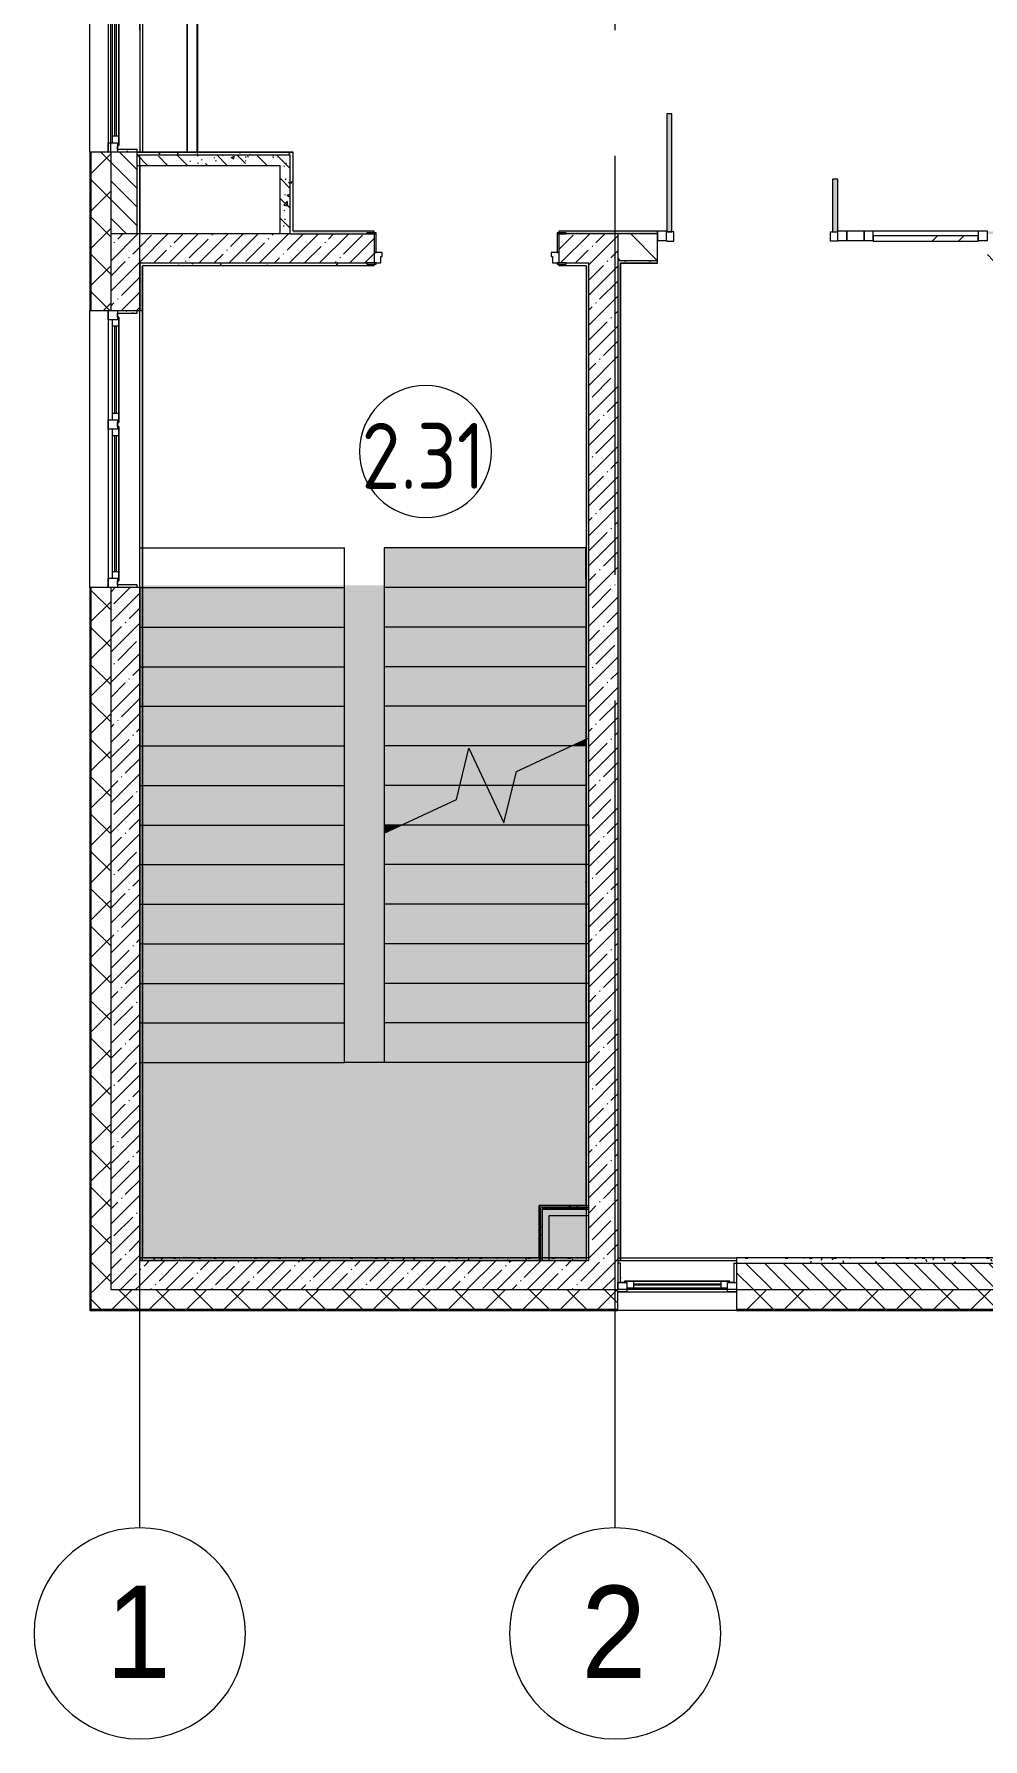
# Model space of a CAD drawing. Header units: millimetres. Extents: x -625 to 415037, y -3642 to 102118.
# Drawn here: x 148082 to 155267, y 71033 to 83954 of the extents above; entities that cross this region are included whole.
import ezdxf

# ---------------------------------------------------------------- set-up
doc = ezdxf.new("R2010")
doc.units = ezdxf.units.MM
doc.linetypes.add('Осевая', pattern=[6350, 1270, -952.5, 3175, -952.5])
for name, color, linetype, lineweight in [('A-AREA-IDEN', 7, 'Continuous', 9), ('A-DETL-GENF', 7, 'Continuous', 9), ('A-GLAZ', 7, 'Continuous', 9), ('A-GLAZ-1', 7, 'Continuous', 5), ('A-GLAZ-CURT', 7, 'Continuous', 9), ('A-GLAZ-CURT-1', 7, 'Continuous', 5), ('A-GLAZ-CURT-2', 7, 'Continuous', 20), ('A-GLAZ-CWMG', 7, 'Continuous', 9), ('A-GLAZ-CWMG-1', 7, 'Continuous', 20), ('A-WALL', 7, 'Continuous', 5), ('I-WALL', 7, 'Continuous', 5), ('S-STRS', 7, 'Continuous', 9), ('S-STRS-MBND', 7, 'Continuous', 9), ('Оси', 7, 'Continuous', 9), ('Оси-1', 7, 'Continuous', 20), ('Оси-2', 7, 'Осевая', 9)]:
    doc.layers.add(name, color=color, linetype=linetype, lineweight=lineweight)
doc.layers.add('A-AREA-PATT-2', color=7, linetype='Continuous', lineweight=5, true_color=0xcde0ef, transparency=1)
doc.layers.add('A-FLOR-PATT-1', color=7, linetype='Continuous', lineweight=9, true_color=0xeef6ff, transparency=0.5)
for name, color, linetype, lineweight, true_color in [('A-DOOR-1', 7, 'Continuous', 5, 0xc0c0c0), ('A-DOOR-FRAM-1', 7, 'Continuous', 5, 0xc0c0c0), ('A-WALL-1', 9, 'Continuous', 5, 0x808080), ('A-WALL-FNSH-1', 9, 'Continuous', 5, 0x808080), ('S-STRS-1', 7, 'Continuous', 9, 0xeef6ff)]:
    doc.layers.add(name, color=color, linetype=linetype, lineweight=lineweight, true_color=true_color)
doc.layers.get('A-DOOR-1').off()
doc.styles.add('Arial', font='arial.ttf', dxfattribs={"width": 0.9, "height": 700})
doc.styles.add('GOST Common', font='', dxfattribs={"width": 0.9, "height": 500})
doc.styles.get('GOST Common').set_extended_font_data('GOST Common')
pattern_1 = [(45, (148772.12, 0), (-141.42136, 141.42136), []), (135, (148772.12, 0), (-141.42136, -141.42136), [])]
pattern_2 = [(135, (148772.12, 0), (-70.7107, -70.7107), [])]
pattern_3 = [(45, (148772.12, 0), (-114.0493, 114.0493), []), (45, (148886.17, 0), (-114.0493, 114.0493), [201.612, -40.322, 6.706, -33.617])]
pattern_4 = [(135, (148772.12, 0), (-150.8683, -150.8683), [213.36, -35.56, 7.112, -35.56]), (135, (148772.12, 150.77), (-150.8683, -150.8683), []), (50, (148772.12, 0), (255.0577, -22.3145), [26.67, -293.37]), (355, (148772.12, 0), (-49.3404, 267.479), [21.336, -234.696]), (100.451, (148793.38, -1.86), (205.7195, 245.1636), [22.666, -249.326]), (46.184, (148772.12, 71.12), (379.511, -58.86), [40.005, -440.055]), (96.636, (148803.75, 66.2), (332.363, 346.399), [33.999, -373.989]), (351.184, (148772.12, 71.12), (332.367, 346.395), [32.004, -352.044]), (21, (148807.68, 53.34), (212.26, -143.171), [26.67, -293.37]), (326, (148807.68, 53.34), (86.522, 257.863), [21.336, -234.696]), (71.451, (148825.37, 41.4), (298.784, 114.69), [22.666, -249.326]), (37.5, (148772.12, 0), (4.3238, 118.3775), [6.706, -225.146, 6.706, -231.546, -235.585]), (37.5, (148772.12, 0), (4.3238, 118.3775), [-470.103, 6.706, -228.879]), (7.5, (148772.12, 0), (93.5476, 140.2533), [6.706, -129.134, 6.706, -219.812, -89.789]), (7.5, (148772.12, 0), (93.5476, 140.2533), [-362.356, 6.706, -83.083]), (327.5, (148692.82, 0), (189.8273, -8.0202), [6.706, -82.194, 6.706, -270.662, -368.046]), (327.5, (148692.82, 0), (189.8273, -8.0202), [-366.268, 6.706, -361.34]), (317.5, (148657.26, 0), (207.381, 35.5976), [6.706, -108.864, 6.706, -177.495, -261.366]), (317.5, (148657.26, 0), (207.381, 35.5976), [-299.771, 6.706, -254.66])]
pattern_5 = [(0, (148772.123, 0), (243.84, 60.96), [20.117, -162.763, 20.117, -162.763, -975.36]), (0, (148772.123, 0), (243.84, 60.96), [-365.76, 20.117, -345.643, 20.117, -162.763, -426.72]), (0, (148772.123, 0), (243.84, 60.96), [-914.4, 20.117, -101.803, 20.117, -284.683]), (120, (148863.563, 30.48), (-174.71291, 180.69163), [20.117, -162.763, 20.117, -162.763, -975.36]), (120, (148863.563, 30.48), (-174.71291, 180.69163), [-365.76, 20.117, -345.643, 20.117, -162.763, -426.72]), (120, (148863.563, 30.48), (-174.71291, 180.69163), [-914.4, 20.117, -101.803, 20.117, -284.683]), (240, (148894.043, 152.4), (-69.12709, -241.65163), [20.117, -162.763, 20.117, -162.763, -975.36]), (240, (148894.043, 152.4), (-69.12709, -241.65163), [-365.76, 20.117, -345.643, 20.117, -162.763, -426.72]), (240, (148894.043, 152.4), (-69.12709, -241.65163), [-914.4, 20.117, -101.803, 20.117, -284.683])]
pattern_6 = [(45, (148772.12, 0), (-212.132, 212.132), []), (135, (148772.12, 0), (-212.132, -212.132), [])]

# ---------------------------------------------------------------- blocks, each defined once
blk = doc.blocks.new('120_Окно_СКБ_1Ст - 120_Окно_СКБ_1Ст 900х2500_h_-22445987-Объем проектирования 2 этажа')
at = {"layer": 'A-GLAZ'}
for p, q in [((-450, -127), (-450, -57)), ((-450, -57), (-380, -57)), ((-380, -127), (-450, -127)), ((-380, -127), (-400, -127)), ((-400, -127), (-400, -137)), ((-380, -57), (-380, -127)), ((380, -87), (-380, -87)), ((-380, -87), (-380, -127)), ((-330, -137), (-330, -87)), ((330, -137), (330, -87)), ((380, -127), (380, -57)), ((380, -57), (450, -57)), ((380, -127), (380, -87)), ((450, -127), (380, -127)), ((400, -127), (380, -127)), ((400, -137), (400, -127)), ((450, -57), (450, -127)), ((-400, -137), (400, -137)), ((400, -137), (-400, -137))]:
    blk.add_line(p, q, dxfattribs=at)
at = {"layer": 'A-GLAZ-1'}
for p, q in [((450, -57), (-450, -57)), ((-430, -127), (-400, -127)), ((-330, -107), (330, -107)), ((330, -117), (-330, -117)), ((400, -127), (430, -127))]:
    blk.add_line(p, q, dxfattribs=at)
blk = doc.blocks.new('110_Дверь_СКБ_2Ст - Д-1 Лестничная клетка EIS60-24280000-Объем проектирования 2 этажа')
at = {"layer": 'A-DOOR-FRAM-1'}
for p, q in [((-672, 118), (-742, 118)), ((-742, 118), (-742, 110)), ((-742, 110), (-672, 110)), ((-638, 110), (-688, 110)), ((-688, 110), (-688, 30)), ((-688, 30), (-628, 30)), ((-672, 30), (-688, 30)), ((-688, 30), (-688, -110)), ((-672, 110), (-672, 118)), ((-672, -110), (-672, 30)), ((-638, 60), (-638, 110)), ((-628, 60), (-638, 60)), ((-628, 30), (-628, 60)), ((662, 60), (652, 60)), ((652, 60), (652, 30)), ((652, 30), (712, 30)), ((662, 110), (662, 60)), ((712, 110), (662, 110)), ((768, 118), (698, 118)), ((698, 118), (698, 110)), ((698, 110), (768, 110)), ((712, 30), (698, 30)), ((698, 30), (698, -110)), ((712, 30), (712, 110)), ((712, -110), (712, 30)), ((768, 110), (768, 118)), ((-672, -110), (-742, -110)), ((-742, -110), (-742, -118)), ((-742, -118), (-672, -118)), ((-688, -110), (-672, -110)), ((-672, -118), (-672, -110)), ((698, -110), (712, -110)), ((768, -110), (698, -110)), ((698, -110), (698, -118)), ((698, -118), (768, -118)), ((768, -118), (768, -110))]:
    blk.add_line(p, q, dxfattribs=at)
blk = doc.blocks.new('120_Окно_СКБ_2Ст - 120_Окно_СКБ_2Ст 2100х2500 _мал створка справа_-22445857-Объем проектирования 2 этажа')
at = {"layer": 'A-GLAZ'}
for p, q in [((-1050, -127), (-1050, -57)), ((-1050, -57), (-980, -57)), ((-980, -127), (-1050, -127)), ((-980, -127), (-1000, -127)), ((-1000, -127), (-1000, -137)), ((-980, -57), (-980, -127)), ((150, -87), (-980, -87)), ((-980, -87), (-980, -127)), ((-930, -137), (-930, -87)), ((100, -137), (100, -87)), ((150, -127), (150, -57)), ((150, -57), (220, -57)), ((150, -127), (150, -87)), ((220, -127), (150, -127)), ((170, -127), (150, -127)), ((170, -137), (170, -127)), ((220, -127), (200, -127)), ((200, -127), (200, -137)), ((220, -57), (220, -127)), ((980, -87), (220, -87)), ((220, -87), (220, -127)), ((270, -137), (270, -87)), ((930, -137), (930, -87)), ((980, -127), (980, -57)), ((980, -57), (1050, -57)), ((980, -127), (980, -87)), ((1050, -127), (980, -127)), ((1000, -127), (980, -127)), ((1000, -137), (1000, -127)), ((1050, -57), (1050, -127)), ((-1000, -137), (170, -137)), ((170, -137), (-1000, -137)), ((200, -137), (1000, -137)), ((1000, -137), (200, -137))]:
    blk.add_line(p, q, dxfattribs=at)
at = {"layer": 'A-GLAZ-1'}
for p, q in [((1050, -57), (-1050, -57)), ((-1030, -127), (-1000, -127)), ((-930, -107), (100, -107)), ((100, -117), (-930, -117)), ((170, -127), (200, -127)), ((270, -107), (930, -107)), ((930, -117), (270, -117)), ((1000, -127), (1030, -127))]:
    blk.add_line(p, q, dxfattribs=at)
blk = doc.blocks.new('120_Окно_СКБ_2Ст - 120_Окно_СКБ_2Ст 2100х2400 _мал створка справа_-22446225-Объем проектирования 2 этажа')
at = {"layer": 'A-GLAZ'}
for p, q in [((-1050, -127), (-1050, -57)), ((-1050, -57), (-980, -57)), ((-980, -127), (-1050, -127)), ((-980, -127), (-1000, -127)), ((-1000, -127), (-1000, -137)), ((-980, -57), (-980, -127)), ((150, -87), (-980, -87)), ((-980, -87), (-980, -127)), ((-930, -137), (-930, -87)), ((100, -137), (100, -87)), ((150, -127), (150, -57)), ((150, -57), (220, -57)), ((150, -127), (150, -87)), ((220, -127), (150, -127)), ((170, -127), (150, -127)), ((170, -137), (170, -127)), ((220, -127), (200, -127)), ((200, -127), (200, -137)), ((220, -57), (220, -127)), ((980, -87), (220, -87)), ((220, -87), (220, -127)), ((270, -137), (270, -87)), ((930, -137), (930, -87)), ((980, -127), (980, -57)), ((980, -57), (1050, -57)), ((980, -127), (980, -87)), ((1050, -127), (980, -127)), ((1000, -127), (980, -127)), ((1000, -137), (1000, -127)), ((1050, -57), (1050, -127)), ((-1000, -137), (170, -137)), ((170, -137), (-1000, -137)), ((200, -137), (1000, -137)), ((1000, -137), (200, -137))]:
    blk.add_line(p, q, dxfattribs=at)
at = {"layer": 'A-GLAZ-1'}
for p, q in [((1050, -57), (-1050, -57)), ((-1030, -127), (-1000, -127)), ((-930, -107), (100, -107)), ((100, -117), (-930, -117)), ((170, -127), (200, -127)), ((270, -107), (930, -107)), ((930, -117), (270, -117)), ((1000, -127), (1030, -127))]:
    blk.add_line(p, q, dxfattribs=at)
blk = doc.blocks.new('Прямоугольный импост - 50 x 70 мм-31700031-Объем проектирования 2 этажа')
at = {"layer": 'A-GLAZ-CWMG-1'}
for p, q in [((-70, 35), (0, 35)), ((-70, -35), (-70, 35)), ((0, 35), (0, -35)), ((0, -35), (-70, -35))]:
    blk.add_line(p, q, dxfattribs=at)
blk = doc.blocks.new('Дверь_Витражная_остекление_ - ДВН_ДАО_Главный вход_1200 в свету-31742133-Объем проектирования 2 этажа')
at = {"layer": 'A-DETL-GENF'}
for p, q in [((-607.5, 925), (-647.5, 925)), ((-647.5, 925), (-647.5, 35)), ((-607.5, 30), (-607.5, 925)), ((647.5, 430), (607.5, 430)), ((607.5, 430), (607.5, 30)), ((647.5, 35), (647.5, 430)), ((-647.5, 30), (-607.5, 30)), ((-592.5, 30), (-647.5, 30)), ((-592.5, -40), (-592.5, 30)), ((592.5, -40), (592.5, 30)), ((592.5, 30), (647.5, 30)), ((607.5, 30), (647.5, 30)), ((-647.5, -35), (-647.5, -40)), ((-647.5, -40), (-592.5, -40)), ((647.5, -40), (592.5, -40)), ((647.5, -35), (647.5, -40))]:
    blk.add_line(p, q, dxfattribs=at)
blk = doc.blocks.new('Системная панель - Стемалит - 40мм-32257327-Объем проектирования 2 этажа')
at = {"layer": 'A-GLAZ-CURT-2'}
for p, q in [((65, 35), (-65, 35)), ((-65, 35), (-65, -35)), ((65, -35), (65, 35)), ((-65, -35), (65, -35))]:
    blk.add_line(p, q, dxfattribs=at)
blk = doc.blocks.new('Прямоугольный импост - 50 x 70 мм-31687886-Объем проектирования 2 этажа')
at = {"layer": 'A-GLAZ-CWMG-1'}
for p, q in [((-35, 35), (35, 35)), ((-35, -35), (-35, 35)), ((35, 35), (35, -35)), ((35, -35), (-35, -35))]:
    blk.add_line(p, q, dxfattribs=at)
blk = doc.blocks.new('Прямоугольный импост - 50 x 70 мм-31701779-Объем проектирования 2 этажа')
at = {"layer": 'A-GLAZ-CWMG-1'}
for p, q in [((0, 35), (-70, 35)), ((-70, 35), (-70, -35)), ((0, -35), (0, 35)), ((-70, -35), (0, -35))]:
    blk.add_line(p, q, dxfattribs=at)
blk = doc.blocks.new('Системная панель - Стекло - 40мм-32257331-Объем проектирования 2 этажа')
at = {"layer": 'A-GLAZ-CURT-1'}
h = blk.add_hatch(dxfattribs=at)
h.set_pattern_fill('FP_216', color=256, style=0, pattern_type=2)
h.set_pattern_definition([(45, (-6262.5, -7685), (-565.685, 565.685), [400, -1200]), (45, (-6662.5, -7885), (-565.685, 565.685), [1200, -400]), (45, (-5862.5, -8085), (-565.685, 565.685), [400, -1200])])
h.paths.add_polyline_path([(-397.5, -40), (397.5, -40), (397.5, 0), (-397.5, 0), (-397.5, -35)])
at = {"layer": 'A-GLAZ-CURT-2'}
for p, q in [((397.5, 0), (-397.5, 0)), ((-397.5, 0), (-397.5, -40)), ((397.5, -40), (397.5, 0)), ((-397.5, -40), (397.5, -40))]:
    blk.add_line(p, q, dxfattribs=at)
blk = doc.blocks.new('Прямоугольный импост - 50 x 70 мм-31702100-Объем проектирования 2 этажа')
at = {"layer": 'A-GLAZ-CWMG-1'}
for p, q in [((-35, 35), (35, 35)), ((-35, -35), (-35, 35)), ((35, 35), (35, -35)), ((35, -35), (-35, -35))]:
    blk.add_line(p, q, dxfattribs=at)
blk = doc.blocks.new('Прямоугольный импост - 50 x 70 мм-31720914-Объем проектирования 2 этажа')
at = {"layer": 'A-GLAZ-CWMG'}
blk.add_line((6460, 7920), (5665, 7920), dxfattribs=at)
blk = doc.blocks.new('Зашивка приборов отопления42 - Зашивка приборов отопления-33374801-Объем проектирования 2 этажа')
at = {"layer": 'A-WALL'}
for p, q in [((37472, 23439), (35392, 23439)), ((35392, 23079), (37472, 23079)), ((37472, 23079), (35392, 23079)), ((35392, 23004), (37472, 23004))]:
    blk.add_line(p, q, dxfattribs=at)
blk = doc.blocks.new('Ось сетки - D8-29747960-Объем проектирования 2 этажа')
at = {"layer": 'Оси-1'}
for start, end in [(360, 180), (180, 360)]:
    blk.add_arc((0, 0), 4, start, end, dxfattribs=at)
blk = doc.blocks.new('Марка_Помещения - Номер-25198446-Объем проектирования 2 этажа')
at = {"layer": 'A-AREA-IDEN'}
for start, end in [(360, 180), (180, 360)]:
    blk.add_arc((0, 0), 2.5, start, end, dxfattribs=at)
blk = doc.blocks.new('2floor')
at = {"layer": 'A-AREA-PATT-2'}
blk.add_hatch(color=256, dxfattribs=at).paths.add_polyline_path([(150732, 1620), (150732, 5238), (150432, 5238), (150432, 1620)])
at = {"layer": 'A-FLOR-PATT-1'}
h = blk.add_hatch(color=256, dxfattribs=at)
h.paths.add_polyline_path([(162402, 7900), (162442, 7900), (162442, 8730), (162402, 8730), (162402, 7904)])
h.paths.add_polyline_path([(173072, 7900), (173072, 8230), (173032, 8230), (173032, 7900)])
h.paths.add_polyline_path([(163662, 7900), (163702, 7900), (163702, 8230), (163662, 8230), (163662, 7920)])
h.paths.add_polyline_path([(171772, 7900), (171812, 7900), (171812, 8730), (171772, 8730), (171772, 7920)])
h.paths.add_polyline_path([(154167, 7915), (154167, 8315), (154127, 8315), (154127, 7915)])
h.paths.add_polyline_path([(152912, 7915), (152912, 8810), (152872, 8810), (152872, 7915), (152902, 7915)])
h.paths.add_polyline_path([(187288, 8030), (187288, 8075), (186296, 8075), (186296, 8030), (187287, 8030)])
h.paths.add_polyline_path([(168782, 8520), (168862, 8520), (168862, 8565), (168022, 8565), (168022, 8520), (168398, 8520)])
h.paths.add_polyline_path([(186896, 10020), (187288, 10020), (187288, 10065), (186296, 10065), (186296, 10020), (186762, 10020)])
h.paths.add_polyline_path([(168037, 10190), (168862, 10190), (168862, 10235), (168037, 10235)])
h.paths.add_polyline_path([(180167, 12960), (180167, 13780), (180122, 13780), (180122, 12960)])
h.paths.add_polyline_path([(181432, 13460), (181432, 13740), (181422, 13740), (181422, 13780), (181387, 13780), (181387, 13460), (181422, 13460)])
h.paths.add_polyline_path([(182805, 18920), (183202, 18920), (183202, 18965), (182382, 18965), (182382, 18920), (182422, 18920)])
h.paths.add_polyline_path([(182570, 20185), (182702, 20185), (182702, 20230), (182422, 20230), (182422, 20220), (182382, 20220), (182382, 20185), (182435, 20185)])
at = {"layer": 'A-WALL'}
h = blk.add_hatch(dxfattribs=at)
h.set_pattern_fill('FP_24', color=256, style=0, pattern_type=2)
h.set_pattern_definition(pattern_1)
h.paths.add_polyline_path([(148662, -100), (148662, 5220), (148512, 5220), (148512, -100)])
h.paths.add_polyline_path([(148644, 7320), (148662, 7320), (148662, 8520), (148512, 8520), (148512, 7320)])
h.paths.add_polyline_path([(148512, 10620), (148662, 10620), (148662, 11520), (148512, 11520), (148512, 10850)])
h.paths.add_polyline_path([(148512, 13120), (148662, 13120), (148662, 15350), (148512, 15350), (148512, 13927)])
h = blk.add_hatch(dxfattribs=at)
h.set_pattern_fill('FP_2', color=256, style=0, pattern_type=2)
h.set_pattern_definition(pattern_2)
h.paths.add_polyline_path([(148862, 7900), (148862, 8520), (148662, 8520), (148662, 7900)])
h.paths.add_polyline_path([(148862, 10620), (148862, 10900), (148662, 10900), (148662, 10620), (148862, 10620)])
h.paths.add_polyline_path([(148719, 11400), (148862, 11400), (148862, 11520), (148662, 11520), (148662, 11400)])
h.paths.add_polyline_path([(148862, 13120), (148862, 14700), (148662, 14700), (148662, 13120), (148775, 13120)])
h = blk.add_hatch(dxfattribs=at)
h.set_pattern_fill('FP_2', color=256, style=0, pattern_type=2)
h.set_pattern_definition(pattern_2)
h.paths.add_polyline_path([(160932, -100), (160932, 100), (160432, 100), (160432, -100), (160448, -100)])
h.paths.add_polyline_path([(153943, -100), (157332, -100), (157332, 100), (157032, 100), (157032, -66), (156432, 3), (156432, 100), (153402, 100), (153402, -100)])
h = blk.add_hatch(dxfattribs=at)
h.set_pattern_fill('FP_24', color=256, style=0, pattern_type=2)
h.set_pattern_definition(pattern_1)
h.paths.add_polyline_path([(224252, -250), (224472, -250), (224472, -100), (220332, -100), (220332, -250), (224049, -250)])
h.paths.add_polyline_path([(216099, -250), (219432, -250), (219432, -100), (215832, -100), (215832, -250)])
h.paths.add_polyline_path([(214182, -250), (214932, -250), (214932, -100), (213932, -100), (213932, -250)])
h.paths.add_polyline_path([(210182, -250), (210832, -250), (210832, -100), (209682, -100), (209682, -250)])
h.paths.add_polyline_path([(207582, -250), (207582, -100), (206832, -100), (206832, -250), (207426, -250)])
h.paths.add_polyline_path([(205182, -250), (205932, -250), (205932, -100), (205182, -100), (205182, -118)])
h.paths.add_polyline_path([(200682, -250), (202082, -250), (202082, -100), (200682, -100)])
h.paths.add_polyline_path([(196585, -250), (197582, -250), (197582, -100), (196182, -100), (196182, -250)])
h.paths.add_polyline_path([(191682, -250), (192808, -250), (192808, -100), (191432, -100), (191432, -250), (191526, -250)])
h.paths.add_polyline_path([(194082, -250), (194082, -100), (193708, -100), (193708, -250)])
h.paths.add_polyline_path([(187262, -250), (188332, -250), (188332, -100), (186762, -100), (186762, -250), (187189, -250)])
h.paths.add_polyline_path([(181782, -250), (182642, -250), (182642, -100), (181782, -100), (181782, -118)])
h.paths.add_polyline_path([(183575, -250), (184662, -250), (184662, -100), (183542, -100), (183542, -250)])
h.paths.add_polyline_path([(178516, -250), (179682, -250), (179682, -100), (177982, -100), (177982, -250)])
h.paths.add_polyline_path([(171289, -250), (171482, -250), (171482, -100), (170382, -100), (170382, -250), (171282, -250)])
h.paths.add_polyline_path([(174903, -250), (175182, -250), (175182, -100), (173582, -100), (173582, -250), (174332, -250)])
h.paths.add_polyline_path([(165432, -250), (166032, -250), (166032, -100), (164882, -100), (164882, -250)])
h.paths.add_polyline_path([(167582, -250), (167582, -100), (166932, -100), (166932, -250), (166953, -250)])
h.paths.add_polyline_path([(160932, -250), (161782, -250), (161782, -100), (160432, -100), (160432, -250), (160448, -250)])
h.paths.add_polyline_path([(155389, -250), (157332, -250), (157332, -100), (153402, -100), (153402, -250), (154666, -250)])
h.paths.add_polyline_path([(148662, -250), (152502, -250), (152502, -100), (148512, -100), (148512, -250)])
at = {"layer": 'I-WALL'}
h = blk.add_hatch(dxfattribs=at)
h.set_pattern_fill('FP_191', color=256, style=0, pattern_type=2)
h.set_pattern_definition(pattern_5)
h.paths.add_polyline_path([(148724, 8520), (148862, 8520), (148862, 8540), (148714, 8538), (148714, 8520)])
h = blk.add_hatch(dxfattribs=at)
h.set_pattern_fill('FP_41', color=256, style=0, pattern_type=2)
h.set_pattern_definition(pattern_4)
h.paths.add_polyline_path([(148884, 8420), (150022, 8420), (150022, 8500), (148862, 8500), (148862, 8420), (148882, 8420)])
h = blk.add_hatch(dxfattribs=at)
h.set_pattern_fill('FP_191', color=256, style=0, pattern_type=2)
h.set_pattern_definition(pattern_5)
h.paths.add_polyline_path([(149607, 8500), (150042, 8500), (150042, 8520), (148902, 8520), (148902, 8500), (149317, 8500)])
h = blk.add_hatch(dxfattribs=at)
h.set_pattern_fill('FP_41', color=256, style=0, pattern_type=2)
h.set_pattern_definition(pattern_4)
h.paths.add_polyline_path([(149942, 7900), (150022, 7900), (150022, 8420), (149942, 8420), (149942, 7920)])
h = blk.add_hatch(dxfattribs=at)
h.set_pattern_fill('FP_191', color=256, style=0, pattern_type=2)
h.set_pattern_definition(pattern_5)
h.paths.add_polyline_path([(150022, 7900), (150042, 7900), (150042, 7920)])
h.paths.add_polyline_path([(150022, 7900), (150042, 7921), (150042, 8500), (150022, 8500), (150022, 7917)])
h = blk.add_hatch(dxfattribs=at)
h.set_pattern_fill('FP_1', color=256, style=0, pattern_type=2)
h.set_pattern_definition(pattern_3)
h.paths.add_polyline_path([(148662, -100), (148882, -100), (148882, 5220), (148662, 5220), (148662, 594)])
h.paths.add_polyline_path([(148662, 7320), (148882, 7320), (148882, 7900), (148662, 7900), (148662, 7773)])
h = blk.add_hatch(dxfattribs=at)
h.set_pattern_fill('FP_1', color=256, style=0, pattern_type=2)
h.set_pattern_definition(pattern_3)
h.paths.add_polyline_path([(148882, 7680), (150657, 7680), (150657, 7900), (148882, 7900), (148882, 7773)])
h.paths.add_polyline_path([(152282, 7680), (152282, 7900), (152057, 7900), (152057, 7680), (152262, 7680)])
h = blk.add_hatch(dxfattribs=at)
h.set_pattern_fill('FP_191', color=256, style=0, pattern_type=2)
h.set_pattern_definition(pattern_5)
h.paths.add_polyline_path([(159725, 7900), (162332, 7900), (162332, 7920), (155302, 7920), (155302, 7900), (159432, 7900)])
h.paths.add_polyline_path([(152502, 7900), (152802, 7900), (152802, 7920), (152057, 7920), (152057, 7908), (152112, 7908), (152112, 7900), (152498, 7900)])
h.paths.add_polyline_path([(168532, 7900), (168782, 7900), (168782, 7920), (163772, 7920), (163772, 7900), (168398, 7900)])
h.paths.add_polyline_path([(150224, 7900), (150602, 7902), (150602, 7908), (150657, 7908), (150657, 7920), (150042, 7920), (150042, 7900)])
h = blk.add_hatch(dxfattribs=at)
h.set_pattern_fill('FP_1', color=256, style=0, pattern_type=2)
h.set_pattern_definition(pattern_3)
h.paths.add_polyline_path([(152282, -100), (152502, -100), (152502, 7900), (152282, 7900), (152282, 81)])
h = blk.add_hatch(dxfattribs=at)
h.set_pattern_fill('FP_23', color=256, style=0, pattern_type=2)
h.set_pattern_definition([(135, (148772.12, 0), (-141.4214, -141.4214), [])])
h.paths.add_polyline_path([(162332, 7700), (162332, 7900), (161532, 7900), (161532, 7700), (161552, 7700)])
h.paths.add_polyline_path([(163941, 7700), (165432, 7700), (165432, 7900), (163772, 7900), (163772, 7700)])
h.paths.add_polyline_path([(160252, 7700), (160932, 7700), (160932, 7900), (160232, 7900), (160232, 7830), (159432, 7830), (159432, 7900), (157032, 7900), (157032, 7700), (160232, 7700)])
h.paths.add_polyline_path([(156432, 7700), (156432, 7900), (155302, 7900), (155302, 7700), (156412, 7700)])
h.paths.add_polyline_path([(152502, 7700), (152802, 7700), (152802, 7900), (152502, 7900)])
h = blk.add_hatch(dxfattribs=at)
h.set_pattern_fill('FP_191', color=256, style=0, pattern_type=2)
h.set_pattern_definition(pattern_5)
h.paths.add_polyline_path([(152282, 7660), (152282, 7680), (152112, 7680), (152112, 7672), (152057, 7672), (152057, 7660), (152262, 7660)])
h.paths.add_polyline_path([(148884, 7660), (150657, 7660), (150657, 7672), (150602, 7672), (150602, 7680), (148882, 7680), (148882, 7660)])
h = blk.add_hatch(dxfattribs=at)
h.set_pattern_fill('FP_191', color=256, style=0, pattern_type=2)
h.set_pattern_definition(pattern_5)
h.paths.add_polyline_path([(148882, 120), (148902, 120), (148902, 5220), (148882, 5220), (148882, 140)])
h.paths.add_polyline_path([(148882, 7320), (148902, 7320), (148902, 7659), (148882, 7660)])
h = blk.add_hatch(dxfattribs=at)
h.set_pattern_fill('FP_191', color=256, style=0, pattern_type=2)
h.set_pattern_definition(pattern_5)
h.paths.add_polyline_path([(152282, 140), (152282, 7660), (152262, 7659), (152262, 535), (152275, 289)])
h.paths.add_polyline_path([(152282, 140), (152266, 460), (152262, 460), (152262, 141), (152270, 141)])
h.paths.add_polyline_path([(152262, 510), (152263, 510), (152262, 535)])
h = blk.add_hatch(dxfattribs=at)
h.set_pattern_fill('FP_191', color=256, style=0, pattern_type=2)
h.set_pattern_definition(pattern_5)
h.paths.add_polyline_path([(155582, 7680), (156411, 7680), (156412, 7700), (155302, 7700), (155302, 7680), (155454, 7680)])
h.paths.add_polyline_path([(152522, 7680), (152802, 7680), (152802, 7700), (152502, 7700), (152502, 7680)])
h = blk.add_hatch(dxfattribs=at)
h.set_pattern_fill('FP_191', color=256, style=0, pattern_type=2)
h.set_pattern_definition(pattern_5)
h.paths.add_polyline_path([(152522, 140), (152522, 7679), (152502, 7680), (152504, 140)])
h = blk.add_hatch(dxfattribs=at)
h.set_pattern_fill('FP_191', color=256, style=0, pattern_type=2)
h.set_pattern_definition(pattern_5)
h.paths.add_polyline_path([(148862, 7300), (148862, 7320), (148714, 7320), (148714, 7300), (148724, 7300)])
h = blk.add_hatch(dxfattribs=at)
h.set_pattern_fill('FP_191', color=256, style=0, pattern_type=2)
h.set_pattern_definition(pattern_5)
h.paths.add_polyline_path([(148714, 5220), (148862, 5220), (148862, 5240), (148714, 5240)])
h = blk.add_hatch(dxfattribs=at)
h.set_pattern_fill('FP_192', color=256, style=0, pattern_type=2)
h.set_pattern_definition(pattern_6)
h.paths.add_polyline_path([(152263, 522), (152263, 522), (152262, 534)])
h.paths.add_polyline_path([(151920, 522), (152262, 522), (152261, 535), (151907, 535), (151907, 522)])
h = blk.add_hatch(dxfattribs=at)
h.set_pattern_fill('FP_192', color=256, style=0, pattern_type=2)
h.set_pattern_definition(pattern_6)
h.paths.add_polyline_path([(151920, 139), (151920, 139), (151908, 140)])
h.paths.add_polyline_path([(151908, 140), (151920, 140), (151920, 522), (151907, 522), (151907, 141)])
h = blk.add_hatch(dxfattribs=at)
h.set_pattern_fill('FP_192', color=256, style=0, pattern_type=2)
h.set_pattern_definition(pattern_6)
h.paths.add_polyline_path([(151932, 510), (152262, 510), (152262, 522), (151920, 522), (151920, 510)])
h = blk.add_hatch(dxfattribs=at)
h.set_pattern_fill('FP_192', color=256, style=0, pattern_type=2)
h.set_pattern_definition(pattern_6)
h.paths.add_polyline_path([(151932, 139), (151931, 139), (151931, 139)])
h.paths.add_polyline_path([(151932, 140), (151932, 510), (151920, 510), (151920, 140), (151931, 140)])
for points in [[(151932, 460), (152266, 460), (152262, 510), (151932, 510)], [(151982, 136), (151982, 460), (151932, 459), (151932, 139)]]:
    blk.add_hatch(color=256, dxfattribs=at).paths.add_polyline_path(points)
h = blk.add_hatch(dxfattribs=at)
h.set_pattern_fill('FP_191', color=256, style=0, pattern_type=2)
h.set_pattern_definition(pattern_5)
h.paths.add_polyline_path([(152269, 120), (152282, 120), (152282, 140), (151982, 140), (151982, 136), (152262, 120)])
h.paths.add_polyline_path([(152262, 120), (151906, 140), (148903, 140), (148902, 120), (152137, 120)])
h.paths.add_polyline_path([(151932, 139), (151932, 140), (151920, 139)])
h = blk.add_hatch(dxfattribs=at)
h.set_pattern_fill('FP_191', color=256, style=0, pattern_type=2)
h.set_pattern_definition(pattern_5)
h.paths.add_polyline_path([(155027, 100), (155582, 100), (155582, 140), (153402, 140), (153402, 100), (154666, 100)])
h = blk.add_hatch(dxfattribs=at)
h.set_pattern_fill('FP_1', color=256, style=0, pattern_type=2)
h.set_pattern_definition(pattern_3)
h.paths.add_polyline_path([(148882, -100), (152282, -100), (152282, 120), (148882, 120)])
h = blk.add_hatch(dxfattribs=at)
h.set_pattern_fill('FP_191', color=256, style=0, pattern_type=2)
h.set_pattern_definition(pattern_5)
h.paths.add_polyline_path([(152502, -48), (152522, -48), (152522, 100), (152502, 100), (152502, -34)])
at = {"layer": 'S-STRS-1'}
for points in [[(151052, 5220), (152262, 5220), (152261, 5520), (150732, 5520), (150732, 5220)], [(148902, 5220), (150432, 5220), (150432, 5238), (148902, 5238)], [(150432, 4920), (150432, 5220), (148902, 5220), (148902, 4920)], [(152262, 4920), (152262, 5220), (150732, 5220), (150732, 4920), (151052, 4920)], [(148902, 4620), (150432, 4620), (150432, 4920), (148902, 4920), (148902, 4696)], [(151052, 4620), (152262, 4620), (152262, 4920), (150732, 4920), (150732, 4620)], [(150432, 4320), (150432, 4620), (148902, 4620), (148902, 4320)], [(152150, 4320), (152262, 4320), (152262, 4620), (150732, 4620), (150732, 4320), (151052, 4320)], [(150432, 4020), (150432, 4320), (148902, 4320), (148902, 4020)], [(151375, 4020), (152150, 4020), (152262, 4072), (152262, 4320), (150732, 4320), (150732, 4020), (151306, 4020)], [(150432, 3720), (150432, 4020), (148902, 4020), (148902, 3720)], [(151306, 3720), (151375, 4003), (151507, 3720), (151708, 3720), (151734, 3826), (152150, 4020), (150732, 4020), (150732, 3720), (151281, 3720)], [(152150, 4020), (152262, 4020), (152262, 4072)], [(150432, 3420), (150432, 3720), (148902, 3720), (148902, 3420)], [(151233, 3420), (152262, 3420), (152262, 3720), (151708, 3720), (151639, 3437), (151507, 3720), (151306, 3720), (151281, 3614), (150864, 3420), (151052, 3420)], [(148902, 3120), (150432, 3120), (150432, 3420), (148902, 3420)], [(150732, 3359), (150864, 3420), (150732, 3420)], [(151052, 3120), (152262, 3120), (152262, 3420), (150864, 3420), (150732, 3359), (150732, 3120), (150864, 3120)], [(150432, 2820), (150432, 3120), (148902, 3120), (148902, 2820)], [(151375, 2820), (152262, 2820), (152262, 3120), (150732, 3120), (150732, 2820), (151306, 2820)], [(148902, 2520), (150432, 2520), (150432, 2820), (148902, 2820), (148902, 2645)], [(152262, 2520), (152262, 2820), (150732, 2820), (150732, 2520), (151052, 2520)], [(150432, 2220), (150432, 2520), (148902, 2520), (148902, 2220)], [(152262, 2220), (152262, 2520), (150732, 2520), (150732, 2220), (151052, 2220)], [(148902, 1920), (150432, 1920), (150432, 2220), (148902, 2220)], [(152262, 1920), (152262, 2220), (150732, 2220), (150732, 1920), (151052, 1920)], [(148902, 1620), (150432, 1620), (150432, 1920), (148902, 1920)], [(152262, 1620), (152262, 1920), (150732, 1920), (150732, 1620), (151052, 1620)]]:
    blk.add_hatch(color=256, dxfattribs=at).paths.add_polyline_path(points)
h = blk.add_hatch(color=256, dxfattribs=at)
h.paths.add_polyline_path([(151734, 3720), (152262, 3720), (152262, 4020), (152150, 4020), (151734, 3826), (151708, 3720)])
h.paths.add_polyline_path([(151375, 3720), (151507, 3720), (151375, 4003), (151306, 3720)])
h = blk.add_hatch(color=256, dxfattribs=at)
h.paths.add_polyline_path([(150864, 3420), (151281, 3614), (151306, 3720), (150732, 3720), (150732, 3420)])
h.paths.add_polyline_path([(151639, 3437), (151708, 3720), (151507, 3720)])
h = blk.add_hatch(color=256, dxfattribs=at)
h.paths.add_polyline_path([(148902, 120), (148903, 140), (151907, 141), (151907, 535), (152262, 536), (152262, 1620), (148902, 1620), (148902, 139)])
h.paths.add_polyline_path([(152282, 140), (152262, 141), (152262, 460), (151982, 460), (151982, 140), (152270, 140)])
at = {"layer": 'A-WALL'}
for p, q in [((148504, 8520), (148504, 10620)), ((148862, 8500), (148862, 8540)), ((148509, 8520), (148509, 7320)), ((148512, 8520), (148512, 7320)), ((148662, 8520), (148662, 7320)), ((148862, 8500), (150022, 8500)), ((150042, 8520), (150042, 7920)), ((150022, 7900), (150602, 7900)), ((152802, 7900), (152112, 7900)), ((148882, 7680), (150602, 7680)), ((148882, 7680), (148882, 7320)), ((148902, 7660), (150657, 7660)), ((152057, 7660), (152262, 7660)), ((152112, 7680), (152282, 7680)), ((152282, 120), (152282, 7680)), ((152502, 7700), (152802, 7700)), ((152523, 7679), (152522, 7679)), ((148504, 5220), (148504, 7320)), ((148902, 7320), (148902, 7320)), ((148509, 5220), (148509, -253)), ((148512, 5220), (148512, -250)), ((148662, 5220), (148662, -100)), ((148882, 5220), (148882, 120)), ((151920, 522), (152282, 522)), ((151920, 120), (151920, 522)), ((151932, 120), (151932, 510)), ((152257, 510), (152282, 510)), ((151653, 140), (148882, 140)), ((148903, 141), (148903, 140)), ((148903, 140), (151907, 140)), ((152282, 120), (148882, 120)), ((148882, 120), (152282, 120)), ((153382, 100), (157352, 100)), ((153402, -100), (157332, -100)), ((148509, -253), (152502, -253)), ((148512, -250), (152502, -250)), ((153402, -258), (152502, -258)), ((153402, -250), (157332, -250)), ((153402, -253), (157332, -253))]:
    blk.add_line(p, q, dxfattribs=at)
at = {"layer": 'A-WALL-1'}
for p, q in [((148862, 8540), (148714, 8540)), ((148714, 8540), (148714, 8520)), ((148902, 8520), (148512, 8520)), ((148862, 7900), (148862, 8500)), ((148862, 8420), (149942, 8420)), ((149319, 8520), (149318, 8520)), ((149942, 8420), (149942, 7900)), ((150022, 7900), (150022, 8500)), ((150022, 7900), (148662, 7900)), ((150657, 7920), (150632, 7920)), ((150657, 7908), (150657, 7920)), ((152802, 7920), (152057, 7920)), ((152057, 7920), (152057, 7908)), ((152502, 7900), (152502, -100)), ((152802, 7680), (152802, 7920)), ((150657, 7660), (150657, 7672)), ((152057, 7672), (152057, 7660)), ((152262, 7659), (152262, 120)), ((152522, 7680), (152802, 7680)), ((152522, 7679), (152522, 7680)), ((148512, 7320), (148902, 7320)), ((148714, 7320), (148714, 7300)), ((148714, 7300), (148862, 7300)), ((148862, 7300), (148862, 7320)), ((148902, 5220), (148512, 5220)), ((148862, 5240), (148714, 5240)), ((148714, 5240), (148714, 5220)), ((148862, 5220), (148862, 5240)), ((148902, 120), (148902, 5220)), ((152282, 535), (152262, 535)), ((151982, 460), (152282, 460)), ((151982, 120), (151982, 460)), ((151907, 140), (151907, 120)), ((152282, 140), (152262, 140)), ((152502, 140), (152522, 140)), ((153402, 140), (153402, -250)), ((155582, 140), (153402, 140)), ((152522, 100), (152502, 100)), ((152502, 100), (152502, -48)), ((152522, -48), (152522, 100)), ((153382, 100), (153382, -48)), ((148662, -100), (152502, -100)), ((152502, -48), (152522, -48)), ((152502, -100), (152502, -100)), ((152502, -250), (152502, -100)), ((153382, -48), (153402, -48))]:
    blk.add_line(p, q, dxfattribs=at)
at = {"layer": 'A-WALL-FNSH-1'}
for p, q in [((148862, 8541), (148714, 8541)), ((148714, 8541), (148714, 8540)), ((148862, 8540), (148862, 8541)), ((148512, 8520), (148504, 8520)), ((148504, 8520), (148504, 7320)), ((150043, 8521), (148862, 8521)), ((148862, 8520), (149318, 8520)), ((149318, 8520), (149318, 8510)), ((149318, 8510), (149319, 8510)), ((149319, 8510), (149319, 8520)), ((149319, 8520), (150042, 8520)), ((150043, 7921), (150043, 8521)), ((150657, 7921), (150043, 7921)), ((150657, 7920), (150657, 7921)), ((152802, 7921), (152057, 7921)), ((152057, 7921), (152057, 7920)), ((152802, 7920), (152802, 7921)), ((150657, 7659), (150657, 7660)), ((152057, 7660), (152057, 7659)), ((152522, 7679), (152522, 140)), ((152523, 7679), (152802, 7679)), ((152523, 141), (152523, 7679)), ((152802, 7679), (152802, 7680)), ((148504, 7320), (148512, 7320)), ((148714, 7300), (148714, 7299)), ((148714, 7299), (148862, 7299)), ((148862, 7299), (148862, 7300)), ((148902, 7320), (148903, 7320)), ((148512, 5220), (148504, 5220)), ((148504, 5220), (148504, -258)), ((148862, 5241), (148714, 5241)), ((148714, 5241), (148714, 5240)), ((148862, 5240), (148862, 5241)), ((148902, 5220), (148902, 140)), ((148903, 5220), (148902, 5220)), ((152261, 5287), (152261, 5285)), ((152262, 5287), (152261, 5287)), ((152261, 5285), (152262, 5285)), ((152261, 5285), (152261, 2990)), ((152261, 2990), (152262, 2990)), ((152262, 2981), (152261, 2981)), ((152261, 2981), (152261, 535)), ((151906, 536), (151906, 140)), ((152262, 536), (151906, 536)), ((151907, 140), (151907, 535)), ((151907, 535), (152262, 535)), ((152257, 511), (151932, 511)), ((151932, 511), (151932, 510)), ((151932, 510), (152257, 510)), ((152257, 510), (152257, 511)), ((151907, 141), (148903, 141)), ((151653, 141), (151653, 140)), ((152262, 141), (151653, 141)), ((151653, 140), (152262, 140)), ((152522, 140), (152523, 140)), ((155581, 141), (153402, 141)), ((153402, 141), (153402, 140)), ((152523, 100), (152522, 100)), ((152523, -48), (152523, 100)), ((153382, 100), (153381, 100)), ((153381, 100), (153381, -48)), ((152522, -48), (152523, -48)), ((153381, -48), (153382, -48)), ((148504, -258), (152502, -258)), ((152502, -258), (152502, -250)), ((153402, -250), (153402, -258)), ((153402, -258), (157332, -258))]:
    blk.add_line(p, q, dxfattribs=at)
at = {"layer": 'I-WALL'}
for p, q in [((148662, 8520), (148662, 10620)), ((148882, 10600), (148882, 8520)), ((148902, 10600), (148902, 8520)), ((149318, 8520), (149318, 10600)), ((149319, 10620), (149319, 8520)), ((148882, 8420), (148882, 7900)), ((148902, 7660), (148902, 7659)), ((148902, 7320), (148902, 7659)), ((148903, 7659), (148903, 141)), ((152261, 7660), (152262, 7660)), ((152262, 7659), (152261, 7659)), ((152262, 7659), (152262, 7660)), ((148902, 5220), (148902, 7320)), ((148902, 7320), (148903, 7320)), ((152261, 6025), (152262, 6025)), ((152261, 6020), (152262, 6020)), ((148903, 5620), (148902, 5620)), ((148902, 5520), (148902, 5220)), ((152261, 5287), (152261, 5520)), ((148903, 5281), (148902, 5281)), ((152261, 2981), (152261, 2990)), ((152261, 1962), (152262, 1962)), ((148903, 1317), (148902, 1317)), ((148902, 140), (148903, 140)), ((152522, 120), (152522, 140)), ((152523, 141), (152523, 120)), ((152523, 141), (153402, 141)), ((152523, 140), (153402, 140)), ((152502, 120), (153402, 120)), ((153402, -100), (152502, -100))]:
    blk.add_line(p, q, dxfattribs=at)
at = {"layer": 'S-STRS'}
for p, q in [((148902, 5520), (150432, 5520)), ((150432, 5238), (150432, 5520)), ((152262, 5520), (150732, 5520)), ((150732, 5520), (150732, 5220)), ((152262, 5520), (150732, 5520)), ((152261, 5520), (150732, 5520)), ((152261, 5520), (150732, 5520)), ((148902, 5220), (150432, 5220)), ((148902, 5220), (150432, 5220)), ((150432, 5220), (150432, 5238)), ((150432, 4920), (150432, 5220)), ((150732, 5220), (150732, 4920)), ((152262, 5220), (150732, 5220)), ((152262, 5220), (150732, 5220)), ((148902, 4920), (150432, 4920)), ((148902, 4920), (150432, 4920)), ((150432, 4620), (150432, 4920)), ((150732, 4920), (150732, 4620)), ((152262, 4920), (150732, 4920)), ((152262, 4920), (150732, 4920)), ((148902, 4620), (150432, 4620)), ((148902, 4620), (150432, 4620)), ((150432, 4320), (150432, 4620)), ((150732, 4620), (150732, 4320)), ((152262, 4620), (150732, 4620)), ((152262, 4620), (150732, 4620)), ((148902, 4320), (150432, 4320)), ((148902, 4320), (150432, 4320)), ((150432, 4020), (150432, 4320)), ((150732, 4320), (150732, 4020)), ((152262, 4320), (150732, 4320)), ((152262, 4320), (150732, 4320)), ((148902, 4020), (150432, 4020)), ((148902, 4020), (150432, 4020)), ((150432, 3720), (150432, 4020)), ((150732, 4020), (150732, 3720)), ((152150, 4020), (150732, 4020)), ((152150, 4020), (150732, 4020)), ((152262, 4020), (152150, 4020)), ((152262, 4020), (152150, 4020)), ((148902, 3720), (150432, 3720)), ((148902, 3720), (150432, 3720)), ((150432, 3420), (150432, 3720)), ((150732, 3720), (150732, 3420)), ((151306, 3720), (150732, 3720)), ((151306, 3720), (150732, 3720)), ((151507, 3720), (151306, 3720)), ((151507, 3720), (151306, 3720)), ((151708, 3720), (151507, 3720)), ((151708, 3720), (151507, 3720)), ((152262, 3720), (151708, 3720)), ((152262, 3720), (151708, 3720)), ((148902, 3420), (150432, 3420)), ((148902, 3420), (150432, 3420)), ((150432, 3120), (150432, 3420)), ((150732, 3420), (150732, 3359)), ((150864, 3420), (150732, 3420)), ((150864, 3420), (150732, 3420)), ((152262, 3420), (150864, 3420)), ((152262, 3420), (150864, 3420)), ((150732, 3359), (150732, 3120)), ((148902, 3120), (150432, 3120)), ((148902, 3120), (150432, 3120)), ((150432, 2820), (150432, 3120)), ((150732, 3120), (150732, 2820)), ((152262, 3120), (150732, 3120)), ((152262, 3120), (150732, 3120)), ((148902, 2820), (150432, 2820)), ((148902, 2820), (150432, 2820)), ((150432, 2520), (150432, 2820)), ((150732, 2820), (150732, 2520)), ((152262, 2820), (150732, 2820)), ((152262, 2820), (150732, 2820)), ((148902, 2520), (150432, 2520)), ((148902, 2520), (150432, 2520)), ((150432, 2220), (150432, 2520)), ((150732, 2520), (150732, 2220)), ((152262, 2520), (150732, 2520)), ((152262, 2520), (150732, 2520)), ((148902, 2220), (150432, 2220)), ((148902, 2220), (150432, 2220)), ((150432, 1920), (150432, 2220)), ((150732, 2220), (150732, 1920)), ((152262, 2220), (150732, 2220)), ((152262, 2220), (150732, 2220)), ((148902, 1920), (150432, 1920)), ((148902, 1920), (150432, 1920)), ((150432, 1620), (150432, 1920)), ((150732, 1920), (150732, 1620)), ((152262, 1920), (150732, 1920)), ((152262, 1920), (150732, 1920)), ((148902, 1620), (150432, 1620)), ((148902, 1620), (150432, 1620)), ((150732, 1620), (150432, 1620)), ((152262, 1620), (150732, 1620)), ((152262, 1620), (150732, 1620))]:
    blk.add_line(p, q, dxfattribs=at)
at = {"layer": 'S-STRS-MBND'}
for p, q in [((148882, 5520), (150432, 5520)), ((148882, 1620), (148882, 5520)), ((150432, 1620), (150432, 5520)), ((148882, 5220), (150432, 5220)), ((148882, 5220), (150432, 5220)), ((148882, 4920), (150432, 4920)), ((148882, 4920), (150432, 4920)), ((148882, 4620), (150432, 4620)), ((148882, 4620), (150432, 4620)), ((148882, 4320), (150432, 4320)), ((148882, 4320), (150432, 4320)), ((148882, 4020), (150432, 4020)), ((148882, 4020), (150432, 4020)), ((151734, 3826), (152282, 4081)), ((152262, 4020), (152150, 4020)), ((152262, 4020), (152150, 4020)), ((151281, 3614), (151375, 4003)), ((151375, 4003), (151639, 3437)), ((151639, 3437), (151734, 3826)), ((148882, 3720), (150432, 3720)), ((148882, 3720), (150432, 3720)), ((151507, 3720), (151306, 3720)), ((151507, 3720), (151306, 3720)), ((152262, 3720), (151708, 3720)), ((152262, 3720), (151708, 3720)), ((150732, 3359), (151281, 3614)), ((148882, 3420), (150432, 3420)), ((148882, 3420), (150432, 3420)), ((152282, 3420), (150864, 3420)), ((152282, 3420), (150864, 3420)), ((152282, 3420), (152282, 1620)), ((150732, 3359), (150732, 1620)), ((148882, 3120), (150432, 3120)), ((148882, 3120), (150432, 3120)), ((152282, 3120), (150732, 3120)), ((152282, 3120), (150732, 3120)), ((148882, 2820), (150432, 2820)), ((148882, 2820), (150432, 2820)), ((152282, 2820), (150732, 2820)), ((152282, 2820), (150732, 2820)), ((148882, 2520), (150432, 2520)), ((148882, 2520), (150432, 2520)), ((152282, 2520), (150732, 2520)), ((152282, 2520), (150732, 2520)), ((148882, 2220), (150432, 2220)), ((148882, 2220), (150432, 2220)), ((152282, 2220), (150732, 2220)), ((152282, 2220), (150732, 2220)), ((148882, 1920), (150432, 1920)), ((148882, 1920), (150432, 1920)), ((152282, 1920), (150732, 1920)), ((152282, 1920), (150732, 1920)), ((148882, 1620), (148882, 120)), ((148882, 1620), (150432, 1620)), ((148882, 1620), (150432, 1620)), ((150732, 1620), (150432, 1620)), ((152282, 1620), (150732, 1620)), ((152282, 1620), (150732, 1620)), ((152282, 120), (152282, 1620)), ((148882, 120), (152282, 120))]:
    blk.add_line(p, q, dxfattribs=at)
at = {"layer": 'Оси'}
for p, q in [((148882, -1906), (148882, 3094)), ((152482, -1906), (152482, 3094))]:
    blk.add_line(p, q, dxfattribs=at)
at = {"layer": 'Оси-2'}
for p, q in [((152482, 3094), (152482, 22398)), ((148882, 3094), (148882, 10380))]:
    blk.add_line(p, q, dxfattribs=at)
at = {"layer": 'A-AREA-IDEN', "xscale": 199.9999999999999, "yscale": 199.9999999999999, "zscale": 199.9999999999999}
blk.add_blockref('Марка_Помещения - Номер-25198446-Объем проектирования 2 этажа', (151046, 6251), dxfattribs=at)
at = {"layer": 'A-DOOR-1'}
blk.add_blockref('Дверь_Витражная_остекление_ - ДВН_ДАО_Главный вход_1200 в свету-31742133-Объем проектирования 2 этажа', (153520, 7885), dxfattribs=at)
at = {"layer": 'A-DOOR-1', "rotation": 180}
blk.add_blockref('110_Дверь_СКБ_2Ст - Д-1 Лестничная клетка EIS60-24280000-Объем проектирования 2 этажа', (151370, 7790), dxfattribs=at)
at = {"layer": 'A-GLAZ', "color": 3}
for name, p, rotation in [('120_Окно_СКБ_2Ст - 120_Окно_СКБ_2Ст 2100х2500 _мал створка справа_-22445857-Объем проектирования 2 этажа', (148587, 9570), 89.99999999999993), ('120_Окно_СКБ_2Ст - 120_Окно_СКБ_2Ст 2100х2400 _мал створка справа_-22446225-Объем проектирования 2 этажа', (148587, 6270), 89.99999999999993), ('120_Окно_СКБ_1Ст - 120_Окно_СКБ_1Ст 900х2500_h_-22445987-Объем проектирования 2 этажа', (152952, -175), 180)]:
    blk.add_blockref(name, p, dxfattribs=dict(at, rotation=rotation))
at = {"layer": 'A-GLAZ-CURT'}
for name, p in [('Системная панель - Стемалит - 40мм-32257327-Объем проектирования 2 этажа', (154302, 7885)), ('Системная панель - Стекло - 40мм-32257331-Объем проектирования 2 этажа', (154835, 7885))]:
    blk.add_blockref(name, p, dxfattribs=at)
at = {"layer": 'A-GLAZ-CWMG', "rotation": 180}
blk.add_blockref('Прямоугольный импост - 50 x 70 мм-31701779-Объем проектирования 2 этажа', (152802, 7885), dxfattribs=at)
at = {"layer": 'A-GLAZ-CWMG', "extrusion": (0, 0, -1), "rotation": 180}
for name, p in [('Прямоугольный импост - 50 x 70 мм-31687886-Объем проектирования 2 этажа', (-154202, 7885)), ('Прямоугольный импост - 50 x 70 мм-31702100-Объем проектирования 2 этажа', (-154402, 7885)), ('Прямоугольный импост - 50 x 70 мм-31700031-Объем проектирования 2 этажа', (-155302, 7885))]:
    blk.add_blockref(name, p, dxfattribs=at)
at = {"layer": 'A-GLAZ-CWMG'}
blk.add_blockref('Прямоугольный импост - 50 x 70 мм-31720914-Объем проектирования 2 этажа', (148772, 0), dxfattribs=at)
at = {"layer": 'A-WALL', "rotation": 90.0000000000001}
blk.add_blockref('Зашивка приборов отопления42 - Зашивка приборов отопления-33374801-Объем проектирования 2 этажа', (172321, -26872), dxfattribs=at)
at = {"layer": 'Оси-1', "xscale": 199.9999999999999, "yscale": 199.9999999999999, "zscale": 199.9999999999999}
for p in [(148882, -2706), (152482, -2706)]:
    blk.add_blockref('Ось сетки - D8-29747960-Объем проектирования 2 этажа', p, dxfattribs=at)
at = {"layer": 'A-AREA-IDEN', "insert": (150562, 6468), "char_height": 500, "width": 1212.15, "attachment_point": 1, "style": 'GOST Common'}
blk.add_mtext('2.31', dxfattribs=at)
at = {"layer": 'Оси', "char_height": 700, "width": 606.08, "attachment_point": 1, "style": 'Arial'}
for s, insert in [('\\fArial|b0|i0|c204|p34|;\\W.9;1', (148627, -2345)), ('\\fArial|b0|i0|c204|p34|;\\W.9;2', (152227, -2345))]:
    blk.add_mtext(s, dxfattribs=dict(at, insert=insert))

msp = doc.modelspace()

# ---------------------------------------------------------------- block references
msp.add_blockref('2floor', (0, 74539))

doc.saveas('drawing.dxf')
